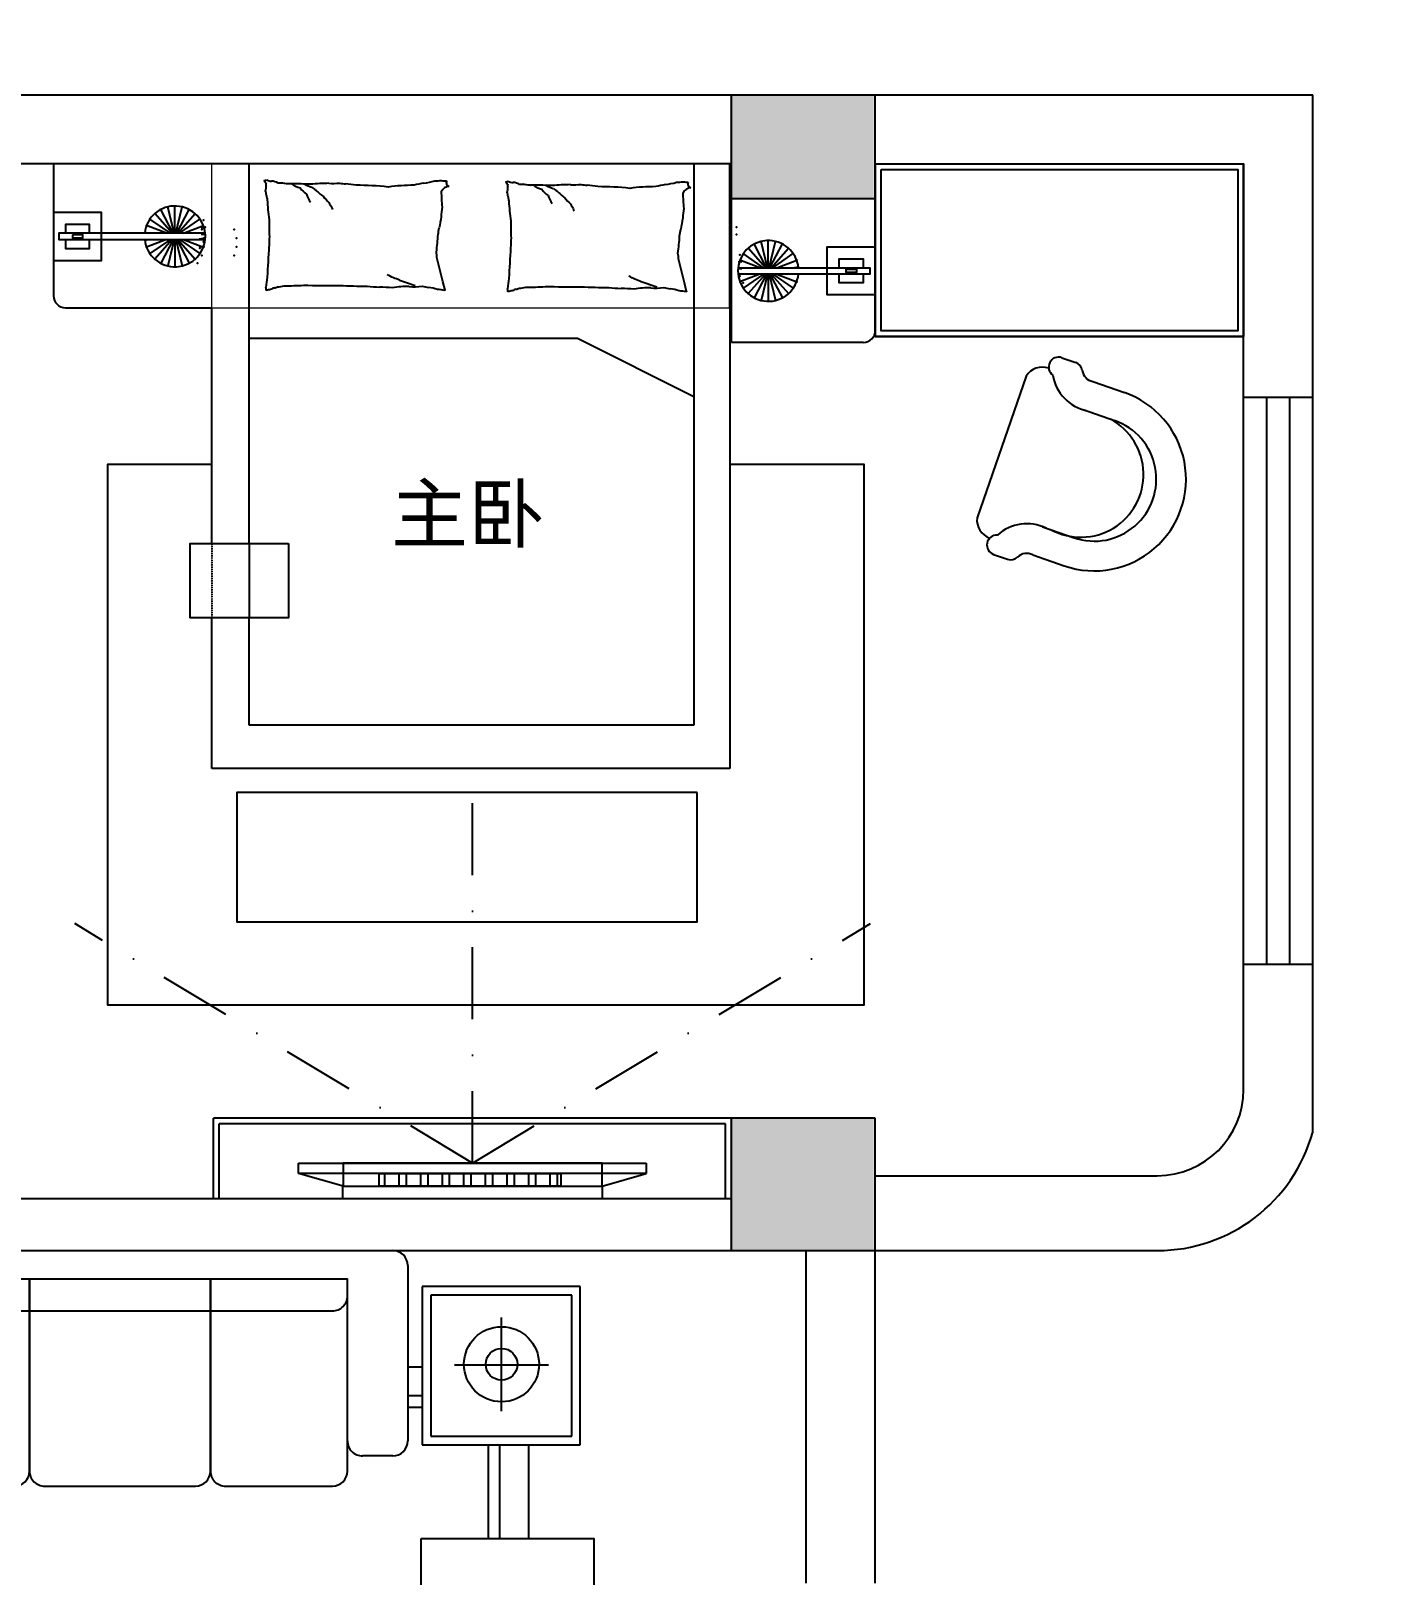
# Model space of a CAD drawing. Header units: millimetres. Extents: x 39175 to 431497, y 45587 to 68580.
# Drawn here: x 421108 to 425828, y 58250 to 63615 of the extents above; entities that cross this region are included whole.
import ezdxf
from ezdxf.enums import TextEntityAlignment as Align

# ---------------------------------------------------------------- set-up
doc = ezdxf.new("R2010")
doc.units = ezdxf.units.MM
for name, pattern in [('DASH', [0.35, 0.25, -0.1]), ('DASHDOT', [1, 0.5, -0.25, 0, -0.25]), ('HIDDEN2', [0.1875, 0.125, -0.0625])]:
    doc.linetypes.add(name, pattern=pattern)
for name, color, linetype in [('016-P平面家具', 51, 'Continuous'), ('COLUMN', 7, 'Continuous'), ('FU', 3, 'Continuous'), ('FUR', 2, 'Continuous'), ('墙体', 7, 'Continuous'), ('阿拉1', 8, 'Continuous')]:
    doc.layers.add(name, color=color, linetype=linetype)
doc.layers.add('fur家具', color=4, linetype='Continuous', lineweight=18)
doc.styles.add('ar', font='arial.ttf')
doc.styles.get("Standard").update_dxf_attribs({"font": ''})
doc.styles.get('Standard').set_extended_font_data('NSimSun')
doc.dimstyles.new('ISO-25', dxfattribs={"dimtxt": 220, "dimasz": 50, "dimexe": 50, "dimexo": 0.625, "dimtad": 2, "dimdec": 0, "dimtxsty": 'Standard', "dimblk": 'ARCHTICK', "dimcen": 2.5, "dimdle": 50, "dimclrd": 251, "dimclre": 251, "dimclrt": 51, "dimadec": 0, "dimazin": 0, "dimtfac": 1, "dimtdec": 0, "dimtix": 1, "dimtmove": 2, "dimatfit": 3, "dimfxl": 500, "dimfxlon": 1, "dimarcsym": 0})

# ---------------------------------------------------------------- blocks, each defined once
blk = doc.blocks.new('_ArchTick')
at = {"color": 0, "linetype": 'ByBlock', "const_width": 0.15}
blk.add_lwpolyline([(-0.5, -0.5), (0.5, 0.5)], dxfattribs=at)
blk = doc.blocks.new('*D202')
at = {"color": 251, "lineweight": -2, "transparency": 16777216}
for p, q in [((427118.5, 54567.9), (427118.5, 59427.9)), ((426618.5, 59377.9), (427168.5, 59377.9)), ((426618.5, 54617.9), (427168.5, 54617.9))]:
    blk.add_line(p, q, dxfattribs=at)
at = {"layer": 'Defpoints', "color": 0, "transparency": 16777216}
for p in [(424042.5, 59377.9), (427118.5, 59377.9), (423532.5, 54617.9)]:
    blk.add_point(p, dxfattribs=at)
at = {"color": 251, "lineweight": -2, "transparency": 16777216, "xscale": 50, "yscale": 50, "zscale": 50}
for p, rotation in [((427118.5, 59377.9), 90), ((427118.5, 54617.9), 270)]:
    blk.add_blockref('_ArchTick', p, dxfattribs=dict(at, rotation=rotation))
at = {"color": 51, "transparency": 16777216, "insert": (427229.1, 56997.9), "char_height": 220, "attachment_point": 5, "rotation": 90}
blk.add_mtext('4760', dxfattribs=at)
blk = doc.blocks.new('*D203')
at = {"color": 251, "lineweight": -2, "transparency": 16777216}
for p, q in [((427118.5, 59557.9), (427118.5, 59607.9)), ((426618.5, 59557.9), (427168.5, 59557.9)), ((427118.5, 59557.9), (427118.5, 59377.9)), ((426618.5, 59377.9), (427168.5, 59377.9)), ((427118.5, 59377.9), (427118.5, 59327.9))]:
    blk.add_line(p, q, dxfattribs=at)
at = {"layer": 'Defpoints', "color": 0, "transparency": 16777216}
for p in [(423542.5, 59557.9), (424042.5, 59377.9), (427118.5, 59377.9)]:
    blk.add_point(p, dxfattribs=at)
at = {"color": 251, "lineweight": -2, "transparency": 16777216, "xscale": 50, "yscale": 50, "zscale": 50}
for p, rotation in [((427118.5, 59557.9), 270), ((427118.5, 59377.9), 90)]:
    blk.add_blockref('_ArchTick', p, dxfattribs=dict(at, rotation=rotation))
at = {"color": 51, "transparency": 16777216, "insert": (427229.1, 59467.9), "char_height": 220, "attachment_point": 5, "rotation": 90}
blk.add_mtext('180', dxfattribs=at)
blk = doc.blocks.new('*D204')
at = {"color": 251, "lineweight": -2, "transparency": 16777216}
for p, q in [((426878.5, 59507.9), (426878.5, 63202.9)), ((426378.5, 63152.9), (426928.5, 63152.9)), ((426378.5, 59557.9), (426928.5, 59557.9))]:
    blk.add_line(p, q, dxfattribs=at)
at = {"layer": 'Defpoints', "color": 0, "transparency": 16777216}
for p in [(423542.5, 63152.9), (426878.5, 63152.9), (423542.5, 59557.9)]:
    blk.add_point(p, dxfattribs=at)
at = {"color": 251, "lineweight": -2, "transparency": 16777216, "xscale": 50, "yscale": 50, "zscale": 50}
for p, rotation in [((426878.5, 63152.9), 90), ((426878.5, 59557.9), 270)]:
    blk.add_blockref('_ArchTick', p, dxfattribs=dict(at, rotation=rotation))
at = {"color": 51, "transparency": 16777216, "insert": (426989.1, 61355.4), "char_height": 220, "attachment_point": 5, "rotation": 90}
blk.add_mtext('3595', dxfattribs=at)
blk = doc.blocks.new('*D205')
at = {"color": 251, "lineweight": -2, "transparency": 16777216}
for p, q in [((426878.5, 63392.9), (426878.5, 63442.9)), ((426378.5, 63392.9), (426928.5, 63392.9)), ((426878.5, 63152.9), (426878.5, 63392.9)), ((426378.5, 63152.9), (426928.5, 63152.9)), ((426878.5, 63152.9), (426878.5, 63102.9))]:
    blk.add_line(p, q, dxfattribs=at)
at = {"layer": 'Defpoints', "color": 0, "transparency": 16777216}
for p in [(425562.5, 63392.9), (426878.5, 63392.9), (423542.5, 63152.9)]:
    blk.add_point(p, dxfattribs=at)
at = {"color": 251, "lineweight": -2, "transparency": 16777216, "xscale": 50, "yscale": 50, "zscale": 50}
for p, rotation in [((426878.5, 63392.9), 270), ((426878.5, 63152.9), 90)]:
    blk.add_blockref('_ArchTick', p, dxfattribs=dict(at, rotation=rotation))
at = {"color": 51, "transparency": 16777216, "insert": (426989.1, 63272.9), "char_height": 220, "attachment_point": 5, "rotation": 90}
blk.add_mtext('240', dxfattribs=at)
blk = doc.blocks.new('*D213')
at = {"color": 251, "lineweight": -2, "transparency": 16777216}
for p, q in [((420377.5, 65019.8), (425372.5, 65019.8)), ((420427.5, 64519.8), (420427.5, 65069.8)), ((425322.5, 64519.8), (425322.5, 65069.8))]:
    blk.add_line(p, q, dxfattribs=at)
at = {"layer": 'Defpoints', "color": 0, "transparency": 16777216}
for p in [(425322.5, 65019.8), (420427.5, 63152.9), (425322.5, 63152.9)]:
    blk.add_point(p, dxfattribs=at)
at = {"color": 251, "lineweight": -2, "transparency": 16777216, "xscale": 50, "yscale": 50, "zscale": 50, "rotation": 180}
blk.add_blockref('_ArchTick', (420427.5, 65019.8), dxfattribs=at)
at = {"color": 251, "lineweight": -2, "transparency": 16777216, "xscale": 50, "yscale": 50, "zscale": 50}
blk.add_blockref('_ArchTick', (425322.5, 65019.8), dxfattribs=at)
at = {"color": 51, "transparency": 16777216, "insert": (422875, 65130.4), "char_height": 220, "attachment_point": 5}
blk.add_mtext('4895', dxfattribs=at)
blk = doc.blocks.new('*D214')
at = {"color": 251, "lineweight": -2, "transparency": 16777216}
for p, q in [((425322.5, 65019.8), (425272.5, 65019.8)), ((425322.5, 64519.8), (425322.5, 65069.8)), ((425322.5, 65019.8), (425562.5, 65019.8)), ((425562.5, 64519.8), (425562.5, 65069.8)), ((425562.5, 65019.8), (425612.5, 65019.8))]:
    blk.add_line(p, q, dxfattribs=at)
at = {"layer": 'Defpoints', "color": 0, "transparency": 16777216}
for p in [(425562.5, 65019.8), (425562.5, 63392.9), (425322.5, 63152.9)]:
    blk.add_point(p, dxfattribs=at)
at = {"color": 251, "lineweight": -2, "transparency": 16777216, "xscale": 50, "yscale": 50, "zscale": 50}
blk.add_blockref('_ArchTick', (425322.5, 65019.8), dxfattribs=at)
at = {"color": 251, "lineweight": -2, "transparency": 16777216, "xscale": 50, "yscale": 50, "zscale": 50, "rotation": 180}
blk.add_blockref('_ArchTick', (425562.5, 65019.8), dxfattribs=at)
at = {"color": 51, "transparency": 16777216, "insert": (425442.5, 65130.4), "char_height": 220, "attachment_point": 5}
blk.add_mtext('240', dxfattribs=at)
blk = doc.blocks.new('*D221')
at = {"color": 251, "lineweight": -2, "transparency": 16777216}
for p, q in [((427361.1, 53082.9), (427361.1, 63442.9)), ((426861.1, 63392.9), (427411.1, 63392.9)), ((426861.1, 53132.9), (427411.1, 53132.9))]:
    blk.add_line(p, q, dxfattribs=at)
at = {"layer": 'Defpoints', "color": 0, "transparency": 16777216}
for p in [(420182.5, 63392.9), (427361.1, 63392.9), (420182.5, 53132.9)]:
    blk.add_point(p, dxfattribs=at)
at = {"color": 251, "lineweight": -2, "transparency": 16777216, "xscale": 50, "yscale": 50, "zscale": 50}
for p, rotation in [((427361.1, 63392.9), 90), ((427361.1, 53132.9), 270)]:
    blk.add_blockref('_ArchTick', p, dxfattribs=dict(at, rotation=rotation))
at = {"color": 51, "transparency": 16777216, "insert": (427471.7, 58262.9), "char_height": 220, "attachment_point": 5, "rotation": 90}
blk.add_mtext('10260', dxfattribs=at)
blk = doc.blocks.new('*D195')
at = {"color": 251, "lineweight": -2, "transparency": 16777216}
for p, q in [((406652.5, 65009.6), (406652.5, 65559.6)), ((425562.5, 65009.6), (425562.5, 65559.6)), ((406602.5, 65509.6), (425612.5, 65509.6))]:
    blk.add_line(p, q, dxfattribs=at)
at = {"layer": 'Defpoints', "color": 0, "transparency": 16777216}
for p in [(425562.5, 65509.6), (406652.5, 63392.9), (425562.5, 63392.9)]:
    blk.add_point(p, dxfattribs=at)
at = {"color": 251, "lineweight": -2, "transparency": 16777216, "xscale": 50, "yscale": 50, "zscale": 50, "rotation": 180}
blk.add_blockref('_ArchTick', (406652.5, 65509.6), dxfattribs=at)
at = {"color": 251, "lineweight": -2, "transparency": 16777216, "xscale": 50, "yscale": 50, "zscale": 50}
blk.add_blockref('_ArchTick', (425562.5, 65509.6), dxfattribs=at)
at = {"color": 51, "transparency": 16777216, "insert": (416107.5, 65620.3), "char_height": 220, "attachment_point": 5}
blk.add_mtext('18910', dxfattribs=at)
blk = doc.blocks.new('serg sze')
at = {"color": 51}
for p, q in [((369700.8, 63152.9), (369150.9, 63152.9)), ((371500.8, 62652.9), (371500.8, 63152.9))]:
    blk.add_line(p, q, dxfattribs=at)
blk.add_lwpolyline([(369150.9, 62984.5), (369150.9, 62817.8), (369317.5, 62817.8), (369317.5, 62984.5)], close=True, dxfattribs=at)
blk.add_lwpolyline([(369677.6, 62912.3), (369169.5, 62912.3), (369169.5, 62890), (369677.6, 62890)], dxfattribs=at)
blk.add_arc((369572.6, 62901.1), 105.6, 186.0423, 173.9577, dxfattribs=at)
for p in [(369473.9, 62938.6), (369467.9, 62913.9), (369467.9, 62888.4), (369473.9, 62863.7), (369485.8, 62841.2), (369502.6, 62822.1), (369642.6, 62822.1), (369659.5, 62860), (369523.6, 62807.7), (369547.4, 62798.7), (369572.6, 62795.6), (369597.9, 62798.7), (369621.7, 62807.7), (369651.2, 62807.6)]:
    blk.add_point(p, dxfattribs=at)
at = {"layer": 'COLUMN', "color": 51}
for p, q in [((369150.9, 63152.9), (369150.9, 62694.6)), ((369192.5, 62652.9), (369700.8, 62652.9)), ((369700.8, 61834.7), (369700.8, 62652.9)), ((371500.8, 62652.9), (371500.8, 61052.9)), ((369700.8, 61052.9), (369700.8, 61575.4)), ((371500.8, 61052.9), (369700.8, 61052.9))]:
    blk.add_line(p, q, dxfattribs=at)
at = {"layer": 'COLUMN', "color": 250}
for p, q in [((369830.8, 61834.7), (369830.8, 63152.9)), ((371375.3, 63152.9), (371375.3, 61202.9)), ((369562.8, 62912.3), (369502.6, 62980.2)), ((369566.8, 62912.3), (369523.6, 62994.6)), ((369569.9, 62912.3), (369547.4, 63003.6)), ((369572.6, 62912.3), (369572.6, 63006.7)), ((369575.4, 62912.3), (369597.9, 63003.6)), ((369578.5, 62912.3), (369621.7, 62994.6)), ((369582.5, 62912.3), (369642.6, 62980.2)), ((369543.3, 62912.3), (369473.9, 62938.6)), ((369556.5, 62912.3), (369485.8, 62961.1)), ((369588.7, 62912.3), (369659.5, 62961.1)), ((369601.9, 62912.3), (369671.3, 62938.6)), ((369664.1, 62931.1), (369677.4, 62932.7)), ((369467.9, 62913.9), (369481.1, 62912.3)), ((369467.9, 62888.4), (369481.1, 62890)), ((369543.3, 62890), (369473.9, 62863.7)), ((369556.5, 62890), (369485.8, 62841.2)), ((369562.8, 62890), (369502.6, 62822.1)), ((369566.8, 62890), (369523.6, 62807.7)), ((369569.9, 62890), (369547.4, 62798.7)), ((369572.6, 62890), (369572.6, 62795.6)), ((369575.4, 62890), (369597.9, 62798.7)), ((369578.5, 62890), (369621.7, 62807.7)), ((369582.5, 62890), (369642.6, 62822.1)), ((369588.7, 62890), (369659.5, 62841.2)), ((369588.7, 62890), (369659.5, 62841.2)), ((369601.9, 62890), (369671.3, 62863.7)), ((369656.8, 62892.8), (369672.7, 62894.8)), ((369664.1, 62908.9), (369677.4, 62907.3)), ((369656.8, 62866.2), (369672.7, 62864.2)), ((370503.5, 62744.6), (370482.9, 62827.2)), ((371343.1, 62739.9), (371322.5, 62822.5)), ((370511, 62714.6), (370503.5, 62744.6)), ((371350.6, 62709.9), (371343.1, 62739.9)), ((369830.8, 62547.6), (370971.9, 62547.6)), ((370971.9, 62547.6), (371375.3, 62345.3)), ((369830.8, 61834.7), (369830.8, 61575.4)), ((369830.8, 61202.9), (369830.8, 61575.4)), ((371375.3, 61202.9), (369830.8, 61202.9))]:
    blk.add_line(p, q, dxfattribs=at)
for points in [[(369275.9, 62912.3), (369275.9, 62942.8), (369192.5, 62942.8), (369192.5, 62912.3)], [(369192.5, 62890), (369192.5, 62859.5), (369275.9, 62859.5), (369275.9, 62890)], [(371500.8, 62109.5), (371966.5, 62109.5), (371966.5, 60229.8), (369338.8, 60229.8), (369338.8, 62109.5), (369700.8, 62109.5)]]:
    blk.add_lwpolyline(points, dxfattribs=at)
for points in [[(369216.8, 62906.7), (369216.8, 62895.6), (369252.2, 62895.6), (369252.2, 62906.7)], [(369966.9, 61834.7), (369966.9, 61575.4), (369625.4, 61575.4), (369625.4, 61834.7)], [(371387.5, 60969.4), (369787.5, 60969.4), (369787.5, 60519.4), (371387.5, 60519.4)]]:
    blk.add_lwpolyline(points, close=True, dxfattribs=at)
for centre, radius, start, end in [((369880.7, 63096.8), 3.42, 291.7883, 340.436), ((369882.4, 63091.4), 2.32, 340.436, 101.8931), ((369882, 63120.7), 25.1, 274.3025, 291.7883), ((369888.6, 63092.2), 4.28, 201.9904, 281.8931), ((369904, 63082.3), 15.6, 158.579, 201.9904), ((369906.1, 63122.2), 28.9, 239.3487, 274.3025), ((369903.3, 63039.7), 53.9, 59.3487, 84.7408), ((369969.3, 63183.4), 99.2, 254.0648, 274.2159), ((370392.7, 63387), 304.8, 278.4372, 285.744), ((370475.4, 63254.8), 161.1, 270, 278.4372), ((370516.7, 63184), 90.4, 258.7276, 270), ((370528.4, 63087.8), 13.1, 153.4195, 258.7276), ((370720.3, 63092.1), 3.42, 291.7883, 340.436), ((370722, 63086.7), 2.32, 340.436, 101.8931), ((370721.6, 63116), 25.1, 274.3025, 291.7883), ((370745.7, 63117.5), 28.9, 239.3487, 274.3025), ((370742.9, 63035.1), 53.9, 59.3487, 84.7408), ((371232.3, 63382.3), 304.8, 278.4372, 285.744), ((371314.9, 63250.1), 161.1, 270, 278.4372), ((371356.3, 63179.4), 90.4, 258.7276, 270), ((371368, 63083.1), 13.1, 153.4195, 258.7276), ((369857.1, 63071.8), 32.8, 338.579, 8.1335), ((369647, 63008.2), 246, 8.1335, 12.1095), ((370087.1, 63069.6), 198.3, 187.6809, 192.1095), ((369903.5, 62265.8), 820.8, 84.7408, 88.0921), ((370035, 63164.6), 99.2, 233.9136, 254.0648), ((369993.7, 61588.9), 1494.3, 88.0921, 90.5757), ((370087.9, 63127.8), 99.2, 216.1766, 233.9136), ((370131.2, 63290.4), 234, 242.7604, 249.1397), ((370123.5, 63079), 99.2, 198.4397, 216.1766), ((370116.6, 62212.2), 873.2, 90.5757, 94.8018), ((370095.5, 63131.9), 76.8, 231.6114, 242.7604), ((370331.5, 63346.2), 391.6, 226.1885, 231.6114), ((370263.2, 63181.1), 225.2, 219.0349, 226.1885), ((370120.6, 63374.8), 289.7, 267.4614, 274.8018), ((370171.8, 63236.1), 152.4, 259.8101, 267.4614), ((370108.9, 62557.6), 529.3, 79.8101, 83.9133), ((370202.6, 62029.5), 1049, 83.9133, 90), ((370403.5, 62395.8), 682.7, 90, 97.5469), ((370469.2, 62845.4), 242.2, 97.5469, 105.744), ((370528.5, 63040.8), 34.2, 94.4002, 153.4195), ((370989.9, 63056.4), 491.8, 180, 186.2324), ((370728.2, 63087.5), 4.28, 201.9904, 281.8931), ((370696.7, 63067.1), 32.8, 338.579, 8.1335), ((370486.6, 63003.6), 246, 8.1335, 12.1095), ((370743.6, 63077.6), 15.6, 158.579, 201.9904), ((370926.7, 63064.9), 198.3, 187.6809, 192.1095), ((370743, 62261.1), 820.8, 84.7408, 88.0921), ((370808.9, 63178.7), 99.2, 254.0648, 274.2159), ((370874.6, 63160), 99.2, 233.9136, 254.0648), ((370833.3, 61584.3), 1494.3, 88.0921, 90.5757), ((370927.4, 63123.1), 99.2, 216.1766, 233.9136), ((370970.7, 63285.7), 234, 242.7604, 249.1397), ((370963.1, 63074.3), 99.2, 198.4397, 216.1766), ((370956.1, 62207.6), 873.2, 90.5757, 94.8018), ((370935.1, 63127.2), 76.8, 231.6114, 242.7604), ((371171.1, 63341.5), 391.6, 226.1885, 231.6114), ((371102.8, 63176.4), 225.2, 219.0349, 226.1885), ((370960.2, 63370.1), 289.7, 267.4614, 274.8018), ((371011.4, 63231.4), 152.4, 259.8101, 267.4614), ((370948.5, 62552.9), 529.3, 79.8101, 83.9133), ((371042.2, 62024.8), 1049, 83.9133, 90), ((371243.1, 62391.1), 682.7, 90, 97.5469), ((371308.8, 62840.7), 242.2, 97.5469, 105.744), ((371368.1, 63036.1), 34.2, 94.4002, 153.4195), ((371829.5, 63051.7), 491.8, 180, 186.2324), ((370804.7, 63081.6), 913.1, 183.3687, 187.6809), ((370150.7, 63042), 49.3, 208.3168, 219.0349), ((370296.7, 63089.1), 200.2, 203.0028, 208.3168), ((370702, 62968.7), 204, 170.3156, 180), ((371644.3, 63076.9), 913.1, 183.3687, 187.6809), ((370990.3, 63037.3), 49.3, 208.3168, 219.0349), ((371136.3, 63084.5), 200.2, 203.0028, 208.3168), ((371541.6, 62964), 204, 170.3156, 180), ((370578.3, 62940.2), 678.7, 178.3669, 183.3687), ((370176.7, 62974.9), 317.1, 347.8016, 351.9949), ((371360.2, 62782.3), 882, 167.8016, 170.3156), ((371417.9, 62935.5), 678.7, 178.3669, 183.3687), ((371016.3, 62970.2), 317.1, 347.8016, 351.9949), ((372199.7, 62777.6), 882, 167.8016, 170.3156), ((371264, 62827.6), 1365.2, 176.945, 178.3669), ((369828.6, 62938.5), 658.8, 351.9949, 357.3351), ((372103.6, 62822.9), 1365.2, 176.945, 178.3669), ((370668.1, 62933.8), 658.8, 351.9949, 357.3351), ((383509.4, 62032.9), 13635.6, 176.49514, 176.94504), ((370415.2, 62830.3), 67.7, 357.3351, 14.0452), ((384349, 62028.2), 13635.6, 176.49514, 176.94504), ((371254.8, 62825.6), 67.7, 357.3351, 14.0452), ((370015.8, 62089.6), 738.7, 64.6889, 66.5156), ((370209.5, 62703.8), 321.2, 170.0016, 176.4951), ((369870.4, 62717.9), 19.3, 350.0016, 16.6978), ((369889.6, 62713.2), 1.32, 16.6978, 97.1204), ((369915.3, 62629.6), 87.5, 97.1204, 106.2212), ((369939.7, 62648.2), 76.7, 106.2212, 117.2841), ((369908.1, 62766.1), 45.3, 282.869, 297.2841), ((369919.8, 62871.4), 145.9, 273.574, 282.869), ((369946.5, 63893.2), 1164, 270.2865, 273.574), ((370115.9, 68449.1), 5718.5, 269.0296, 270.2865), ((370297.6, 66089.4), 3362.2, 267.3904, 269.0296), ((370338.6, 63940.2), 1216.5, 265.3824, 267.3904), ((370215.8, 61321.9), 1404.8, 85.3824, 87.2509), ((370375, 62496.7), 230.1, 87.2509, 101.5586), ((370058.9, 62070.9), 738.7, 66.5156, 68.3423), ((370107.6, 62051.7), 738.7, 68.3423, 70.572), ((370161.8, 62032.6), 738.7, 70.572, 72.8018), ((370402.4, 62871.5), 145.9, 263.5659, 281.5586), ((370467.4, 62842.8), 119.7, 252.6136, 263.5659), ((370416.1, 62497.3), 229.7, 72.6136, 80.5159), ((370465.5, 62446.4), 270.8, 80.5159, 85.9171), ((370511, 62713.6), 0.917, 85.9171, 194.0449), ((371049.1, 62699.2), 321.2, 170.0016, 176.4951), ((370710, 62713.2), 19.3, 350.0016, 16.6978), ((370754.9, 62625), 87.5, 97.1204, 106.2212), ((370779.2, 62643.6), 76.7, 106.2212, 117.2841), ((370747.7, 62761.4), 45.3, 282.869, 297.2841), ((370759.4, 62866.7), 145.9, 273.574, 282.869), ((370786.1, 63888.5), 1164, 270.2865, 273.574), ((370955.5, 68444.5), 5718.5, 269.0296, 270.2865), ((371137.2, 66084.7), 3362.2, 267.3904, 269.0296), ((371178.1, 63935.5), 1216.5, 265.3824, 267.3904), ((371055.4, 61317.2), 1404.8, 85.3824, 87.2509), ((370855.3, 62084.9), 738.7, 64.6889, 66.5156), ((371214.6, 62492), 230.1, 87.2509, 101.5586), ((370898.5, 62066.2), 738.7, 66.5156, 68.3423), ((370947.2, 62047.1), 738.7, 68.3423, 70.572), ((371001.4, 62027.9), 738.7, 70.572, 72.8018), ((371242, 62866.8), 145.9, 263.5659, 281.5586), ((371307, 62838.1), 119.7, 252.6136, 263.5659), ((371255.7, 62492.6), 229.7, 72.6136, 80.5159), ((371305.1, 62441.7), 270.8, 80.5159, 85.9171), ((370729.2, 62708.6), 1.32, 16.6978, 97.1204), ((371350.6, 62709), 0.917, 85.9171, 194.0449)]:
    blk.add_arc(centre, radius, start, end, dxfattribs=at)
at = {"layer": 'COLUMN', "color": 51}
blk.add_arc((369192.5, 62694.6), 41.7, 180, 270, dxfattribs=at)
at = {"layer": 'FU', "color": 51, "linetype": 'HIDDEN2', "ltscale": 0.2}
for p in [(369671.3, 62957.4), (369677.4, 62932.7), (371524.2, 62932.7), (369665.4, 62924.4), (369671.3, 62882.6), (369672.7, 62894.8), (369677.4, 62907.3), (369778.8, 62924.4), (369786.1, 62894.8), (371524.2, 62907.3), (369665.4, 62834.6), (369672.7, 62864.2), (369778.8, 62834.6), (369786.1, 62864.2)]:
    blk.add_point(p, dxfattribs=at)
at = {"layer": 'FUR', "color": 51, "linetype": 'DASH', "ltscale": 0.5}
blk.add_line((369700.8, 61834.7), (369700.8, 61575.4), dxfattribs=at)
at = {"layer": 'fur家具', "color": 51}
for p, q in [((369700.8, 62652.9), (369700.8, 63152.9)), ((371500.8, 63152.9), (369700.8, 63152.9)), ((371500.8, 63152.9), (371500.8, 62652.9)), ((369700.8, 62652.9), (371500.8, 62652.9))]:
    blk.add_line(p, q, dxfattribs=at)
blk = doc.blocks.new('YTYT')
at = {"layer": '016-P平面家具'}
for p, q in [((128945.1, -21544.5), (128835.6, -21506.6)), ((129081.2, -21546.2), (129032.8, -21529.4)), ((128911.3, -21642.2), (128801.7, -21604.2)), ((128968.3, -22165.3), (129138.9, -21673.4)), ((128770.2, -22048.9), (128660.7, -22010.9)), ((128736.4, -22146.5), (128626.8, -22108.5)), ((128844.3, -22229.5), (128795.8, -22212.7))]:
    blk.add_line(p, q, dxfattribs=at)
for centre, radius, start, end in [((128731.2, -21807.5), 318.6, 70.8731, 250.8731), ((128966, -21503), 46.5, 243.2905, 313.2868), ((129021.5, -21561.9), 34.4, 70.8731, 133.2868), ((129070, -21578.7), 34.4, 266.2069, 70.8731), ((128731.2, -21807.5), 215.3, 70.8731, 250.8731), ((125843.9, -21785.2), 2991, 3.2816, 3.318), ((128966, -21503), 149.8, 243.2905, 312.7171), ((129073.8, -21665.3), 65.5, 352.9364, 71.8295), ((125843.9, -21785.2), 2818.8, 355.458, 355.5646), ((128727.1, -22192.1), 149.8, 9.029, 78.4556), ((128727.1, -22192.1), 46.5, 8.4594, 78.4556), ((128807.1, -22180.2), 34.4, 188.4594, 250.8731), ((128855.5, -22197), 34.4, 250.8731, 55.5392), ((128912.2, -22131.3), 65.5, 249.9167, 328.8097)]:
    blk.add_arc(centre, radius, start, end, dxfattribs=at)
at = {"layer": '016-P平面家具', "color": 250}
blk.add_arc((128778.1, -21823.8), 218, 61.1955, 241.8196, dxfattribs=at)
blk = doc.blocks.new('A$C3CBC0539')
at = {"color": 51}
for p, q in [((932.4, 2228.8), (1833.3, 2228.8)), ((932.4, 2184.8), (932.4, 2228.8)), ((1833.3, 2228.8), (1833.3, 2184.8)), ((932.4, 2184.8), (779.5, 2140.7)), ((1833.3, 2184.8), (932.4, 2184.8)), ((1832.4, 2184.8), (932.4, 2184.8)), ((932.4, 2184.8), (932.4, 2104.8)), ((1832.4, 2104.8), (1832.4, 2184.8)), ((1832.4, 2184.8), (1987.6, 2140.7)), ((779.5, 2140.7), (1987.6, 2140.7)), ((779.5, 2104.8), (779.5, 2140.7)), ((1987.6, 2104.8), (779.5, 2104.8)), ((932.4, 2104.8), (1832.4, 2104.8)), ((1987.6, 2140.7), (1987.6, 2104.8))]:
    blk.add_line(p, q, dxfattribs=at)
at = {"color": 250, "linetype": 'DASHDOT', "ltscale": 500}
for q in [(0, 1272.9), (1382.4, 834.9), (2764.8, 1272.9)]:
    blk.add_line((1382.4, 2104.8), q, dxfattribs=at)
at = {"layer": '阿拉1', "color": 8}
for p, q in [((1075.9, 2184.8), (1706.5, 2184.8)), ((1706.5, 2140.7), (1075.9, 2140.7))]:
    blk.add_line(p, q, dxfattribs=at)
at = {"layer": '阿拉1', "color": 250}
for p, q in [((1075.9, 2140.7), (1075.9, 2184.8)), ((1088.2, 2140.7), (1088.2, 2184.8)), ((1113.2, 2140.7), (1113.2, 2184.8)), ((1163.2, 2140.7), (1163.2, 2184.8)), ((1188.2, 2140.7), (1188.2, 2184.8)), ((1238.2, 2140.7), (1238.2, 2184.8)), ((1263.2, 2140.7), (1263.2, 2184.8)), ((1313.2, 2140.7), (1313.2, 2184.8)), ((1338.2, 2140.7), (1338.2, 2184.8)), ((1388.2, 2140.7), (1388.2, 2184.8)), ((1413.2, 2140.7), (1413.2, 2184.8)), ((1463.2, 2140.7), (1463.2, 2184.8)), ((1488.2, 2140.7), (1488.2, 2184.8)), ((1538.2, 2140.7), (1538.2, 2184.8)), ((1563.2, 2140.7), (1563.2, 2184.8)), ((1613.2, 2140.7), (1613.2, 2184.8)), ((1638.2, 2140.7), (1638.2, 2184.8)), ((1688.2, 2140.7), (1688.2, 2184.8)), ((1706.5, 2184.8), (1706.5, 2140.7))]:
    blk.add_line(p, q, dxfattribs=at)
blk = doc.blocks.new('海龙工具_2014102820235788')
at = {"layer": '016-P平面家具', "color": 51, "ltscale": 120}
for p, q in [((674.5, 1599.6), (125.4, 1599.6)), ((125.4, 1599.6), (125.4, 1050.4)), ((674.5, 1050.4), (674.5, 1599.6)), ((1750.7, 1419.2), (1600.4, 1419.2)), ((125.4, 1050.4), (674.5, 1050.4)), ((52.4, 1000), (661, 1000)), ((0, -947.6), (0, 947.6)), ((713.4, 947.6), (713.4, 842.8)), ((98.9, 790.5), (98.9, -790.5)), ((661, 790.5), (98.9, 790.5)), ((661, 790.5), (98.9, 790.5)), ((98.9, 790.5), (98.9, 314.3)), ((765.8, 790.5), (661, 790.5)), ((818.1, 366.7), (818.1, 738.1)), ((765.8, 314.3), (98.9, 314.3)), ((765.8, 314.3), (98.9, 314.3)), ((98.9, 314.3), (765.8, 314.3)), ((98.9, 314.3), (765.8, 314.3)), ((98.9, 314.3), (98.9, -314.3)), ((818.1, -261.9), (818.1, 261.9)), ((98.9, -314.3), (98.9, -790.5)), ((98.9, -314.3), (765.8, -314.3)), ((765.8, -314.3), (98.9, -314.3)), ((818.1, -738.1), (818.1, -366.7)), ((98.9, -790.5), (661, -790.5)), ((98.9, -790.5), (661, -790.5)), ((661, -790.5), (765.8, -790.5)), ((713.4, -842.8), (713.4, -947.6)), ((661, -1000), (52.4, -1000)), ((125.4, -1599.6), (125.4, -1050.4)), ((125.4, -1050.4), (674.5, -1050.4)), ((674.5, -1050.4), (674.5, -1599.6)), ((2284, -1064.4), (1047.1, -1064.4)), ((1047.1, -1064.4), (1096.2, -1064.4)), ((1047.1, -1064.4), (1096.2, -1064.4)), ((2284, -1064.4), (2226.7, -1064.4)), ((990.8, -1120.6), (990.8, -1608.1)), ((990.8, -1120.6), (990.8, -1608.1)), ((1152.4, -1120.6), (1152.4, -1608.1)), ((1152.4, -1120.6), (1152.4, -1608.1)), ((2170.5, -1120.6), (2170.5, -1608.1)), ((2340.3, -1120.6), (2340.3, -1608.1)), ((674.5, -1599.6), (125.4, -1599.6)), ((2284, -1664.4), (1047.1, -1664.4)), ((1047.1, -1664.4), (1096.2, -1664.4)), ((1047.1, -1664.4), (1096.2, -1664.4)), ((2284, -1664.4), (2226.7, -1664.4))]:
    blk.add_line(p, q, dxfattribs=at)
at = {"layer": '016-P平面家具', "color": 250, "ltscale": 120}
for p, q in [((645.2, 1570.3), (154.7, 1570.3)), ((154.7, 1570.3), (154.7, 1079.7)), ((645.2, 1079.7), (645.2, 1570.3)), ((397, 1162.8), (397, 1488.7)), ((557.9, 1325.7), (232, 1325.7)), ((1750.7, 1319.2), (1600.4, 1319.2)), ((1600.4, 1279.2), (1750.7, 1279.2)), ((154.7, 1079.7), (645.2, 1079.7)), ((154.7, -1079.7), (645.2, -1079.7)), ((154.7, -1570.3), (154.7, -1079.7)), ((645.2, -1079.7), (645.2, -1570.3)), ((397, -1162.8), (397, -1488.7)), ((557.9, -1325.7), (232, -1325.7)), ((645.2, -1570.3), (154.7, -1570.3))]:
    blk.add_line(p, q, dxfattribs=at)
at = {"layer": '016-P平面家具', "color": 51, "ltscale": 120}
for points in [[(1000.4, 1047), (1000.4, 1647), (1600.4, 1647), (1600.4, 1047)], [(1750.7, 1047), (1750.7, 1647), (2350.7, 1647), (2350.7, 1047)], [(1188.1, 450), (1188.1, -450), (2088.1, -450), (2088.1, 450)]]:
    blk.add_lwpolyline(points, close=True, dxfattribs=at)
at = {"layer": '016-P平面家具', "color": 51}
for points in [[(674.5, 1419.2), (1000.4, 1419.2)], [(403.9, 1000), (403.9, 1050.4)], [(403.9, -1050.4), (403.9, -1000)], [(990.7, -1482.8), (674.5, -1482.8)]]:
    blk.add_lwpolyline(points, dxfattribs=at)
at = {"layer": '016-P平面家具', "color": 51, "ltscale": 120}
blk.add_lwpolyline([(2350.7, 1419.2), (2760.1, 1419.2), (2760.1, -1482.5), (2340.4, -1482.5)], dxfattribs=at)
at = {"layer": '016-P平面家具', "color": 250, "ltscale": 120}
for points in [[(674.5, 1319.2), (1000.4, 1319.2)], [(2350.7, 1319.2), (2660.1, 1319.2), (2660.1, -567.5)], [(674.5, 1279.2), (1000.4, 1279.2)], [(2350.7, 1279.2), (2620.1, 1279.2), (2620.1, -567.5)], [(503.9, 1000), (503.9, 1050.4)], [(543.9, 1000), (543.9, 1050.4)], [(2620.1, -567.5), (2620.1, -1340.7), (2340.5, -1340.7)], [(2660.1, -567.5), (2660.1, -1380.7), (2340.5, -1380.7)], [(2660.1, -567.5), (2660.1, -1382.5)], [(503.9, -1050.4), (503.9, -1000)], [(543.9, -1050.4), (543.9, -1000)], [(990.7, -1340.7), (674.5, -1340.7)], [(990.7, -1382.8), (674.5, -1382.8)]]:
    blk.add_lwpolyline(points, dxfattribs=at)
blk.add_lwpolyline([(157.2, -790.5, 0.414214), (209.5, -738.1), (209.5, 738.1, 0.414214), (157.2, 790.5), (98.9, 790.5), (98.9, -790.5)], format="xyb", close=True, dxfattribs=at)
blk.add_lwpolyline([(1218.1, 420), (1218.1, -420), (2058.1, -420), (2058.1, 420)], close=True, dxfattribs=at)
at = {"layer": '016-P平面家具', "color": 51, "ltscale": 120}
for centre in [(394.9, 1325.7), (394.9, -1325.7)]:
    blk.add_circle(centre, 130.4, dxfattribs=at)
at = {"layer": '016-P平面家具', "color": 250, "ltscale": 120}
for centre in [(394.9, 1325.7), (394.9, -1325.7)]:
    blk.add_circle(centre, 55, dxfattribs=at)
at = {"layer": '016-P平面家具', "color": 51, "ltscale": 120}
for centre, radius, start, end in [((52.4, 947.6), 52.4, 90, 180), ((661, 947.6), 52.4, 0, 90), ((661, 842.8), 52.4, 270, 0), ((765.8, 738.1), 52.4, 0, 90), ((765.8, 366.7), 52.4, 270, 0), ((765.8, 366.7), 52.4, 270, 0), ((765.8, 261.9), 52.4, 0, 90), ((765.8, 261.9), 52.4, 0, 90), ((765.8, -261.9), 52.4, 270, 0), ((765.8, -261.9), 52.4, 270, 0), ((765.8, -366.7), 52.4, 0, 90), ((765.8, -738.1), 52.4, 270, 0), ((765.8, -738.1), 52.4, 270, 0), ((661, -842.8), 52.4, 0, 90), ((52.4, -947.6), 52.4, 180, 270), ((661, -947.6), 52.4, 270, 0), ((1047.1, -1120.6), 56.3, 90, 180), ((1047.1, -1120.6), 56.3, 90, 180), ((1096.2, -1120.6), 56.3, 0, 90), ((1096.2, -1120.6), 56.3, 0, 90), ((2226.7, -1120.6), 56.3, 90, 180), ((2284, -1120.6), 56.3, 0, 90), ((1047.1, -1608.1), 56.3, 180, 270), ((1047.1, -1608.1), 56.3, 180, 270), ((1096.2, -1608.1), 56.3, 270, 0), ((1096.2, -1608.1), 56.3, 270, 0), ((2226.7, -1608.1), 56.3, 180, 270), ((2284, -1608.1), 56.3, 270, 0)]:
    blk.add_arc(centre, radius, start, end, dxfattribs=at)

msp = doc.modelspace()

# ---------------------------------------------------------------- hatches: boundary and pattern name
h = msp.add_hatch(color=8)
h.dxf.hatch_style = 1
h.paths.add_polyline_path([(413022.3, 63392.9), (412512.3, 63392.9), (412512.3, 63032.9), (412842.3, 63032.9), (413022.3, 63032.9)])
h.paths.add_polyline_path([(418027.3, 63392.9), (417522.3, 63392.9), (417522.3, 63032.9), (418027.3, 63032.9)])
h.paths.add_polyline_path([(413262.3, 59807.9), (412842.3, 59807.9), (412792.3, 59807.9), (412792.3, 59377.9), (413262.3, 59377.9)])
h.paths.add_polyline_path([(418032.5, 59857.9), (417527.3, 59857.9), (417527.3, 59377.9), (418032.5, 59377.9)])
h.paths.add_polyline_path([(424037.3, 59837.9), (423537.3, 59837.9), (423537.3, 59377.9), (424037.3, 59377.9)])
h.paths.add_polyline_path([(424037.3, 63392.9), (423537.3, 63392.9), (423537.3, 63032.9), (424037.3, 63032.9)])
h.paths.add_polyline_path([(408782.5, 63392.9), (408272.5, 63392.9), (408272.5, 63032.9), (408782.5, 63032.9)])
h.paths.add_polyline_path([(408772.3, 58722.9), (408267.3, 58722.9), (408267.3, 58277.9), (408772.3, 58277.9)])

# ---------------------------------------------------------------- linework, layer by layer
for p, q in [((406652.5, 63392.9), (425562.5, 63392.9)), ((423542.5, 63032.9), (423542.5, 63392.9)), ((424042.5, 63032.9), (424042.5, 63392.9)), ((425562.5, 62342.9), (425562.5, 63392.9)), ((423542.5, 63152.9), (420427.5, 63152.9)), ((424042.5, 63152.9), (425322.5, 63152.9)), ((425322.5, 62342.9), (425322.5, 63152.9)), ((423542.5, 63032.9), (424042.5, 63032.9)), ((425322.5, 62342.9), (425562.5, 62342.9)), ((425322.5, 60372.9), (425562.5, 60372.9)), ((425322.5, 59937.9), (425322.5, 60372.9)), ((425562.5, 59789.6), (425562.5, 60372.9)), ((423542.5, 59377.9), (423542.5, 59837.9)), ((424042.5, 59837.9), (423542.5, 59837.9)), ((424042.5, 59377.9), (424042.5, 59837.9)), ((424042.5, 59637.9), (425022.5, 59637.9)), ((423542.5, 59557.9), (419022.5, 59557.9)), ((419022.5, 59377.9), (424042.5, 59377.9)), ((423802.5, 58222.9), (423802.5, 59377.9)), ((424042.5, 58222.9), (424042.5, 59377.9)), ((424042.5, 59377.9), (425022.5, 59377.9))]:
    msp.add_line(p, q)
at = {"color": 51}
for p, q in [((424042.5, 63152.9), (424042.5, 62552.9)), ((423542.5, 63032.9), (424042.5, 63032.9)), ((424042.5, 62552.9), (425322.5, 62552.9)), ((425402.5, 60372.9), (425402.5, 62342.9)), ((425482.5, 60372.9), (425482.5, 62342.9))]:
    msp.add_line(p, q, dxfattribs=at)
at = {"color": 251}
for p, q in [((425322.5, 60372.9), (425322.5, 62342.9)), ((425562.5, 60372.9), (425562.5, 62342.9))]:
    msp.add_line(p, q, dxfattribs=at)
at = {"color": 2}
msp.add_lwpolyline([(424042.5, 63152.9), (425322.5, 63152.9), (425322.5, 62552.9), (424042.5, 62552.9)], close=True, dxfattribs=at)
at = {"color": 51}
msp.add_lwpolyline([(424042.5, 62864.5), (424042.5, 62697.8), (423875.8, 62697.8), (423875.8, 62864.5)], close=True, dxfattribs=at)
msp.add_lwpolyline([(423565.7, 62792.3), (424023.8, 62792.3), (424023.8, 62770), (423565.7, 62770)], dxfattribs=at)
msp.add_arc((423670.6, 62781.1), 105.6, 6.0423, 353.9577, dxfattribs=at)
for radius, end in [(300, 0), (560, 344.6411)]:
    msp.add_arc((425022.5, 59937.9), radius, 270, end)
for p in [(423769.3, 62818.6), (423775.4, 62793.9), (423775.4, 62768.4), (423757.5, 62721.2), (423769.3, 62743.7), (423600.6, 62702.1), (423621.6, 62687.7), (423645.4, 62678.7), (423670.6, 62675.6), (423695.9, 62678.7), (423719.7, 62687.7), (423740.6, 62702.1)]:
    msp.add_point(p, dxfattribs=at)
at = {"layer": '016-P平面家具'}
for p, q in [((423542.5, 59837.9), (421742.5, 59837.9)), ((421742.5, 59557.9), (421742.5, 59837.9)), ((423542.5, 59557.9), (423542.5, 59837.9))]:
    msp.add_line(p, q, dxfattribs=at)
at = {"layer": '016-P平面家具', "color": 250}
for p, q in [((423522.5, 59817.9), (421762.5, 59817.9)), ((421762.5, 59557.9), (421762.5, 59817.9)), ((423522.5, 59557.9), (423522.5, 59817.9))]:
    msp.add_line(p, q, dxfattribs=at)
at = {"layer": 'COLUMN', "color": 51}
for p, q in [((423542.5, 62532.9), (423542.5, 63032.9)), ((424042.5, 63032.9), (424042.5, 62574.6)), ((424000.8, 62532.9), (423542.5, 62532.9))]:
    msp.add_line(p, q, dxfattribs=at)
at = {"layer": 'COLUMN', "color": 250}
for p, q in [((423664.8, 62792.3), (423621.6, 62874.6)), ((423667.9, 62792.3), (423645.4, 62883.6)), ((423670.6, 62792.3), (423670.6, 62886.7)), ((423673.4, 62792.3), (423695.9, 62883.6)), ((423676.5, 62792.3), (423719.7, 62874.6)), ((423641.3, 62792.3), (423571.9, 62818.6)), ((423654.5, 62792.3), (423583.8, 62841.1)), ((423660.8, 62792.3), (423600.6, 62860.2)), ((423680.5, 62792.3), (423740.6, 62860.2)), ((423686.7, 62792.3), (423757.5, 62841.1)), ((423699.9, 62792.3), (423769.3, 62818.6)), ((423579.1, 62811.1), (423565.9, 62812.7)), ((423579.1, 62788.9), (423565.9, 62787.3)), ((423641.3, 62770), (423571.9, 62743.7)), ((423654.5, 62770), (423583.8, 62721.2)), ((423654.5, 62770), (423583.8, 62721.2)), ((423660.8, 62770), (423600.6, 62702.1)), ((423664.8, 62770), (423621.6, 62687.7)), ((423667.9, 62770), (423645.4, 62678.7)), ((423670.6, 62770), (423670.6, 62675.6)), ((423673.4, 62770), (423695.9, 62678.7)), ((423676.5, 62770), (423719.7, 62687.7)), ((423680.5, 62770), (423740.6, 62702.1)), ((423686.7, 62770), (423757.5, 62721.2)), ((423699.9, 62770), (423769.3, 62743.7)), ((423775.4, 62793.9), (423762.1, 62792.3)), ((423775.4, 62768.4), (423762.1, 62770))]:
    msp.add_line(p, q, dxfattribs=at)
for points in [[(424062.5, 63132.9), (425302.5, 63132.9), (425302.5, 62572.9), (424062.5, 62572.9)], [(423976.6, 62786.7), (423976.6, 62775.6), (423941.1, 62775.6), (423941.1, 62786.7)]]:
    msp.add_lwpolyline(points, close=True, dxfattribs=at)
for points in [[(423917.5, 62792.3), (423917.5, 62822.8), (424000.8, 62822.8), (424000.8, 62792.3)], [(424000.8, 62770), (424000.8, 62739.5), (423917.5, 62739.5), (423917.5, 62770)]]:
    msp.add_lwpolyline(points, dxfattribs=at)
at = {"layer": 'COLUMN', "color": 51}
msp.add_arc((424000.8, 62574.6), 41.7, 270, 0, dxfattribs=at)
at = {"layer": 'COLUMN', "color": 250}
for p in [(423571.9, 62837.4), (423571.9, 62762.6), (423583.8, 62740)]:
    msp.add_point(p, dxfattribs=at)

# ---------------------------------------------------------------- block references
msp.add_blockref('serg sze', (52036.3, 0))
at = {"layer": '016-P平面家具', "rotation": 180}
msp.add_blockref('A$C3CBC0539', (424025.3, 61786.7), dxfattribs=at)
at = {"layer": '016-P平面家具', "color": 6, "ltscale": 10, "rotation": 270}
msp.add_blockref('海龙工具_2014102820235788', (421417.9, 59377.9), dxfattribs=at)
at = {"layer": '墙体', "rotation": 180}
msp.add_blockref('YTYT', (553534.8, 40250.2), dxfattribs=at)

# ---------------------------------------------------------------- texts
at = {"color": 2, "style": 'ar', "flags": 8}
msp.add_attdef('主卧', text='原始结构图', height=196, dxfattribs=at).set_placement((422626.8, 61941.4), align=Align.MIDDLE)

# ---------------------------------------------------------------- dimensions: what is measured, and where the dimension line sits
for base, p1, p2, picture, middle in [((425562.5, 65509.6), (406652.5, 63392.9), (425562.5, 63392.9), '*D195', (416107.5, 65620.3)), ((425322.5, 65019.8), (420427.5, 63152.9), (425322.5, 63152.9), '*D213', (422875, 65130.4)), ((425562.5, 65019.8), (425322.5, 63152.9), (425562.5, 63392.9), '*D214', (425442.5, 65130.4))]:
    dim = msp.add_linear_dim(base=base, p1=p1, p2=p2, dimstyle='ISO-25')
    dim.commit()
    dim.dimension.update_dxf_attribs({"geometry": picture, "text_midpoint": middle})
for base, p1, p2, angle, picture, middle in [((426878.5, 63392.9), (423542.5, 63152.9), (425562.5, 63392.9), 270, '*D205', (426989.1, 63272.9)), ((427361.1, 63392.9), (420182.5, 53132.9), (420182.5, 63392.9), 90, '*D221', (427471.7, 58262.9)), ((426878.5, 63152.9), (423542.5, 59557.9), (423542.5, 63152.9), 270, '*D204', (426989.1, 61355.4)), ((427118.5, 59377.9), (423542.5, 59557.9), (424042.5, 59377.9), 270, '*D203', (427229.1, 59467.9)), ((427118.5, 59377.9), (423532.5, 54617.9), (424042.5, 59377.9), 270, '*D202', (427229.1, 56997.9))]:
    dim = msp.add_linear_dim(base=base, p1=p1, p2=p2, angle=angle, dimstyle='ISO-25')
    dim.commit()
    dim.dimension.update_dxf_attribs({"geometry": picture, "text_midpoint": middle})

doc.saveas('drawing.dxf')
